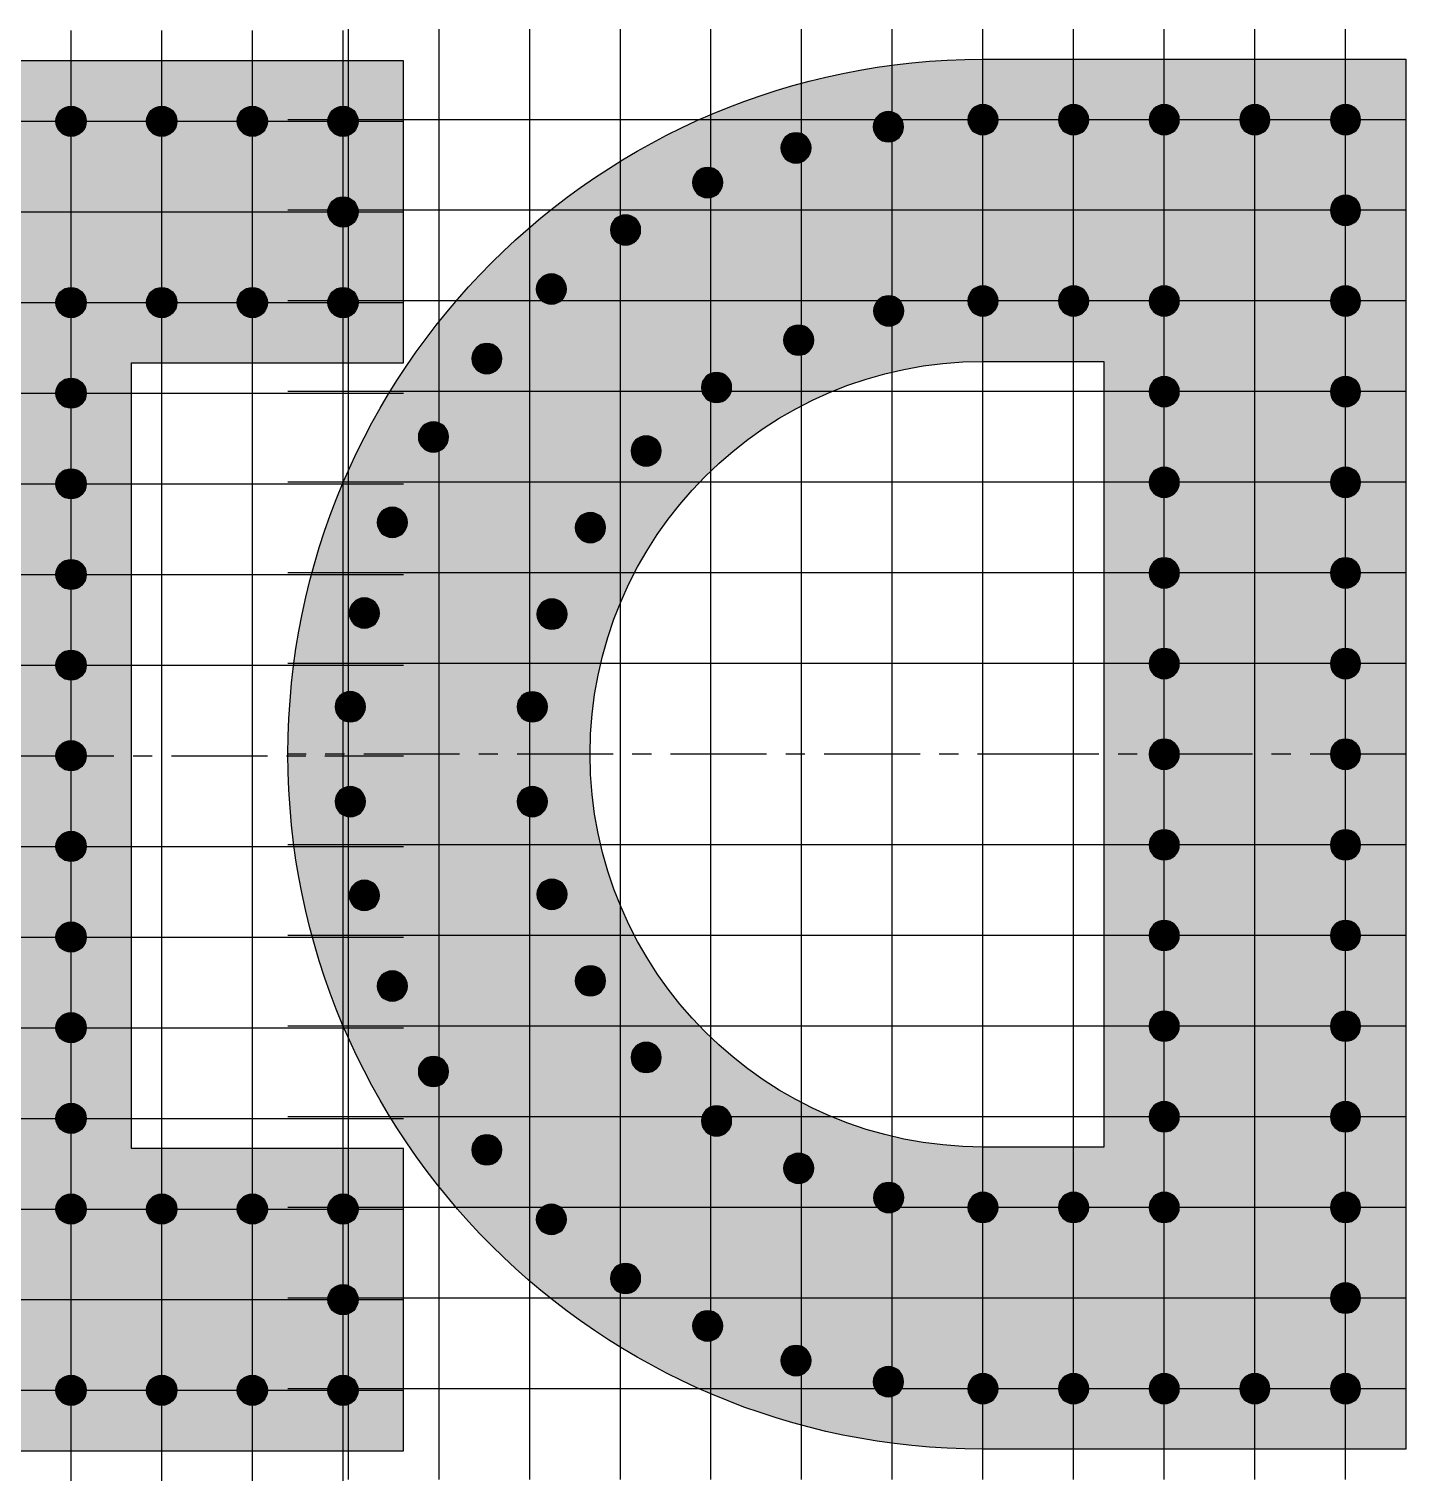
# Model space of a CAD drawing. Header units: inches. Extents: x 0 to 4525, y 0 to 244.
# Drawn here: x 74.36 to 97.14, y 0.05 to 24.08 of the extents above; entities that cross this region are included whole.
import ezdxf

# ---------------------------------------------------------------- set-up
doc = ezdxf.new("R2010")
doc.units = ezdxf.units.IN
doc.linetypes.add('CENTER', pattern=[50.8, 31.75, -6.35, 6.35, -6.35])
for name, color, linetype in [('LetterFill', 7, 'Continuous'), ('LetterOutlines', 61, 'Continuous'), ('PixelFill', 22, 'Continuous'), ('PixelGuides', 160, 'Continuous'), ('PixelHoles', 90, 'Continuous')]:
    doc.layers.add(name, color=color, linetype=linetype)

# ---------------------------------------------------------------- blocks, each defined once
blk = doc.blocks.new('Pixel')
at = {"layer": 'PixelFill'}
h = blk.add_hatch(color=256, dxfattribs=at)
h.paths.add_polyline_path([(0, 0.25), (0, 0), (0.25, 0, 0.414214)])
h.paths.add_polyline_path([(0, 0.25, 0.414214), (-0.25, 0), (0, 0)])
h.paths.add_polyline_path([(0, 0), (-0.25, 0, 0.414214), (0, -0.25)])
h.paths.add_polyline_path([(0.25, 0), (0, 0), (0, -0.25, 0.414214)])
h = blk.add_hatch(color=256, dxfattribs=at)
edge = h.paths.add_edge_path()
edge.add_line((0, 0), (0, 0.25))
edge.add_arc((0, 0), 0.25, 90, 180)
edge.add_line((-0.25, 0), (0, 0))
h = blk.add_hatch(color=256, dxfattribs=at)
edge = h.paths.add_edge_path()
edge.add_line((0, 0), (0.25, 0))
edge.add_arc((0, 0), 0.25, 0, 90)
edge.add_line((0, 0.25), (0, 0))
h = blk.add_hatch(color=256, dxfattribs=at)
edge = h.paths.add_edge_path()
edge.add_line((0, -0.25), (0, 0))
edge.add_line((0, 0), (-0.25, 0))
edge.add_arc((0, 0), 0.25, 180, 270)
h = blk.add_hatch(color=256, dxfattribs=at)
edge = h.paths.add_edge_path()
edge.add_line((0, 0), (0, -0.25))
edge.add_arc((0, 0), 0.25, 270, 360)
edge.add_line((0.25, 0), (0, 0))
at = {"layer": 'PixelHoles'}
blk.add_circle((0, 0), 0.25, dxfattribs=at)

msp = doc.modelspace()

# ---------------------------------------------------------------- hatches: boundary and pattern name
at = {"layer": 'LetterFill'}
msp.add_hatch(color=256, dxfattribs=at).paths.add_polyline_path([(66.555, 18.554), (71.055, 18.554), (71.055, 5.554), (66.555, 5.554), (66.555, 0.554), (80.555, 0.554), (80.555, 5.554), (76.055, 5.554), (76.055, 18.554), (80.555, 18.554), (80.555, 23.554), (66.555, 23.554)])
h = msp.add_hatch(color=256, dxfattribs=at)
edge = h.paths.add_edge_path()
edge.add_line((97.144, 23.58), (97.144, 0.58))
edge.add_line((97.144, 0.58), (90.144, 0.58))
edge.add_ellipse((90.144, 12.08), major_axis=(0, 11.5), ratio=1, start_angle=0, end_angle=180, ccw=False)
edge.add_line((90.144, 23.58), (97.144, 23.58))
edge = h.paths.add_edge_path(flags=16)
edge.add_line((92.144, 5.58), (92.144, 18.58))
edge.add_line((92.144, 18.58), (90.144, 18.58))
edge.add_ellipse((90.144, 12.08), major_axis=(0, 6.5), ratio=1, start_angle=0, end_angle=180)
edge.add_line((90.144, 5.58), (92.144, 5.58))

# ---------------------------------------------------------------- linework, layer by layer
at = {"layer": 'LetterOutlines'}
msp.add_lwpolyline([(66.555, 0.554), (80.555, 0.554), (80.555, 5.554), (76.055, 5.554), (76.055, 18.554), (80.555, 18.554), (80.555, 23.554), (66.555, 23.554), (66.555, 18.554), (71.055, 18.554), (71.055, 5.554), (66.555, 5.554)], close=True, dxfattribs=at)
for points in [[(90.144, 23.58), (97.144, 23.58), (97.144, 0.58), (90.144, 0.58)], [(90.144, 18.58), (92.144, 18.58), (92.144, 5.58), (90.144, 5.58)]]:
    msp.add_lwpolyline(points, dxfattribs=at)
at = {"layer": 'LetterOutlines', "extrusion": (0, 0, -1)}
for major_axis in [(0, 11.5), (0, 6.5)]:
    msp.add_ellipse((90.144, 12.08), major_axis=major_axis, ratio=1, start_param=3.141593, end_param=6.283185, dxfattribs=at)
at = {"layer": 'PixelGuides'}
for p, q in [((75.055, 0.054), (75.055, 24.054)), ((76.555, 0.054), (76.555, 24.054)), ((78.055, 0.054), (78.055, 24.054)), ((79.555, 0.054), (79.555, 24.054)), ((79.644, 0.08), (79.644, 24.08)), ((81.144, 0.08), (81.144, 24.08)), ((82.644, 0.08), (82.644, 24.08)), ((84.144, 0.08), (84.144, 24.08)), ((85.644, 0.08), (85.644, 24.08)), ((87.144, 0.08), (87.144, 24.08)), ((88.644, 0.08), (88.644, 24.08)), ((90.144, 0.08), (90.144, 24.08)), ((91.644, 0.08), (91.644, 24.08)), ((93.144, 0.08), (93.144, 24.08)), ((94.644, 0.08), (94.644, 24.08)), ((96.144, 0.08), (96.144, 24.08)), ((66.555, 22.554), (80.555, 22.554)), ((91.644, 22.58), (78.644, 22.58)), ((97.144, 22.58), (91.644, 22.58)), ((66.555, 21.054), (80.555, 21.054)), ((91.644, 21.08), (78.644, 21.08)), ((97.144, 21.08), (91.644, 21.08)), ((66.555, 19.554), (80.555, 19.554)), ((91.644, 19.58), (78.644, 19.58)), ((97.144, 19.58), (91.644, 19.58)), ((66.555, 18.054), (80.555, 18.054)), ((91.644, 18.08), (78.644, 18.08)), ((97.144, 18.08), (91.644, 18.08)), ((91.644, 16.58), (78.644, 16.58)), ((97.144, 16.58), (91.644, 16.58)), ((66.555, 16.554), (80.555, 16.554)), ((66.555, 15.054), (80.555, 15.054)), ((91.644, 15.08), (78.644, 15.08)), ((97.144, 15.08), (91.644, 15.08)), ((66.555, 13.554), (80.555, 13.554)), ((91.644, 13.58), (78.644, 13.58)), ((97.144, 13.58), (91.644, 13.58)), ((91.644, 10.58), (78.644, 10.58)), ((97.144, 10.58), (91.644, 10.58)), ((66.555, 10.554), (80.555, 10.554)), ((66.555, 9.054), (80.555, 9.054)), ((91.644, 9.08), (78.644, 9.08)), ((97.144, 9.08), (91.644, 9.08)), ((66.555, 7.554), (80.555, 7.554)), ((91.644, 7.58), (78.644, 7.58)), ((97.144, 7.58), (91.644, 7.58)), ((66.555, 6.054), (80.555, 6.054)), ((91.644, 6.08), (78.644, 6.08)), ((97.144, 6.08), (91.644, 6.08)), ((91.644, 4.58), (78.644, 4.58)), ((97.144, 4.58), (91.644, 4.58)), ((66.555, 4.554), (80.555, 4.554)), ((66.555, 3.054), (80.555, 3.054)), ((91.644, 3.08), (78.644, 3.08)), ((97.144, 3.08), (91.644, 3.08)), ((66.555, 1.554), (80.555, 1.554)), ((91.644, 1.58), (78.644, 1.58)), ((97.144, 1.58), (91.644, 1.58))]:
    msp.add_line(p, q, dxfattribs=at)
at = {"layer": 'PixelGuides', "color": 180, "linetype": 'CENTER', "ltscale": 0.05}
for p, q in [((66.555, 12.054), (80.555, 12.054)), ((91.644, 12.08), (78.644, 12.08)), ((97.144, 12.08), (91.644, 12.08))]:
    msp.add_line(p, q, dxfattribs=at)

# ---------------------------------------------------------------- block references
at = {"layer": 'PixelHoles', "xscale": -1}
for p in [(90.144, 22.58), (91.644, 22.58), (93.144, 22.58), (94.644, 22.58), (96.144, 22.58), (88.58, 22.463), (87.05, 22.113), (85.589, 21.54), (96.144, 21.08), (84.23, 20.755), (83.003, 19.777), (90.144, 19.58), (91.644, 19.58), (93.144, 19.58), (96.144, 19.58), (88.585, 19.416), (87.094, 18.932), (81.935, 18.627), (85.736, 18.148), (93.144, 18.08), (96.144, 18.08), (81.051, 17.33), (84.571, 17.098), (93.144, 16.58), (96.144, 16.58), (80.37, 15.916), (83.649, 15.83), (93.144, 15.08), (96.144, 15.08), (79.908, 14.416), (83.012, 14.398), (93.144, 13.58), (96.144, 13.58), (79.674, 12.865), (82.686, 12.864), (93.144, 12.08), (96.144, 12.08), (79.674, 11.295), (82.686, 11.296), (93.144, 10.58), (96.144, 10.58), (79.908, 9.744), (83.012, 9.762), (93.144, 9.08), (96.144, 9.08), (80.37, 8.244), (83.649, 8.33), (93.144, 7.58), (96.144, 7.58), (84.571, 7.062), (81.051, 6.83), (85.736, 6.012), (93.144, 6.08), (96.144, 6.08), (81.935, 5.533), (87.094, 5.228), (88.585, 4.744), (90.144, 4.58), (91.644, 4.58), (93.144, 4.58), (96.144, 4.58), (83.003, 4.383), (84.23, 3.404), (96.144, 3.08), (85.589, 2.62), (87.05, 2.046), (88.58, 1.697), (90.144, 1.58), (91.644, 1.58), (93.144, 1.58), (94.644, 1.58), (96.144, 1.58)]:
    msp.add_blockref('Pixel', p, dxfattribs=at)
at = {"layer": 'PixelHoles'}
for p in [(75.055, 22.554), (76.555, 22.554), (78.055, 22.554), (79.555, 22.554), (79.555, 21.054), (75.055, 19.554), (76.555, 19.554), (78.055, 19.554), (79.555, 19.554), (75.055, 18.054), (75.055, 16.554), (75.055, 15.054), (75.055, 13.554), (75.055, 12.054), (75.055, 10.554), (75.055, 9.054), (75.055, 7.554), (75.055, 6.054), (75.055, 4.554), (76.555, 4.554), (78.055, 4.554), (79.555, 4.554), (79.555, 3.054), (75.055, 1.554), (76.555, 1.554), (78.055, 1.554), (79.555, 1.554)]:
    msp.add_blockref('Pixel', p, dxfattribs=at)

doc.saveas('drawing.dxf')
